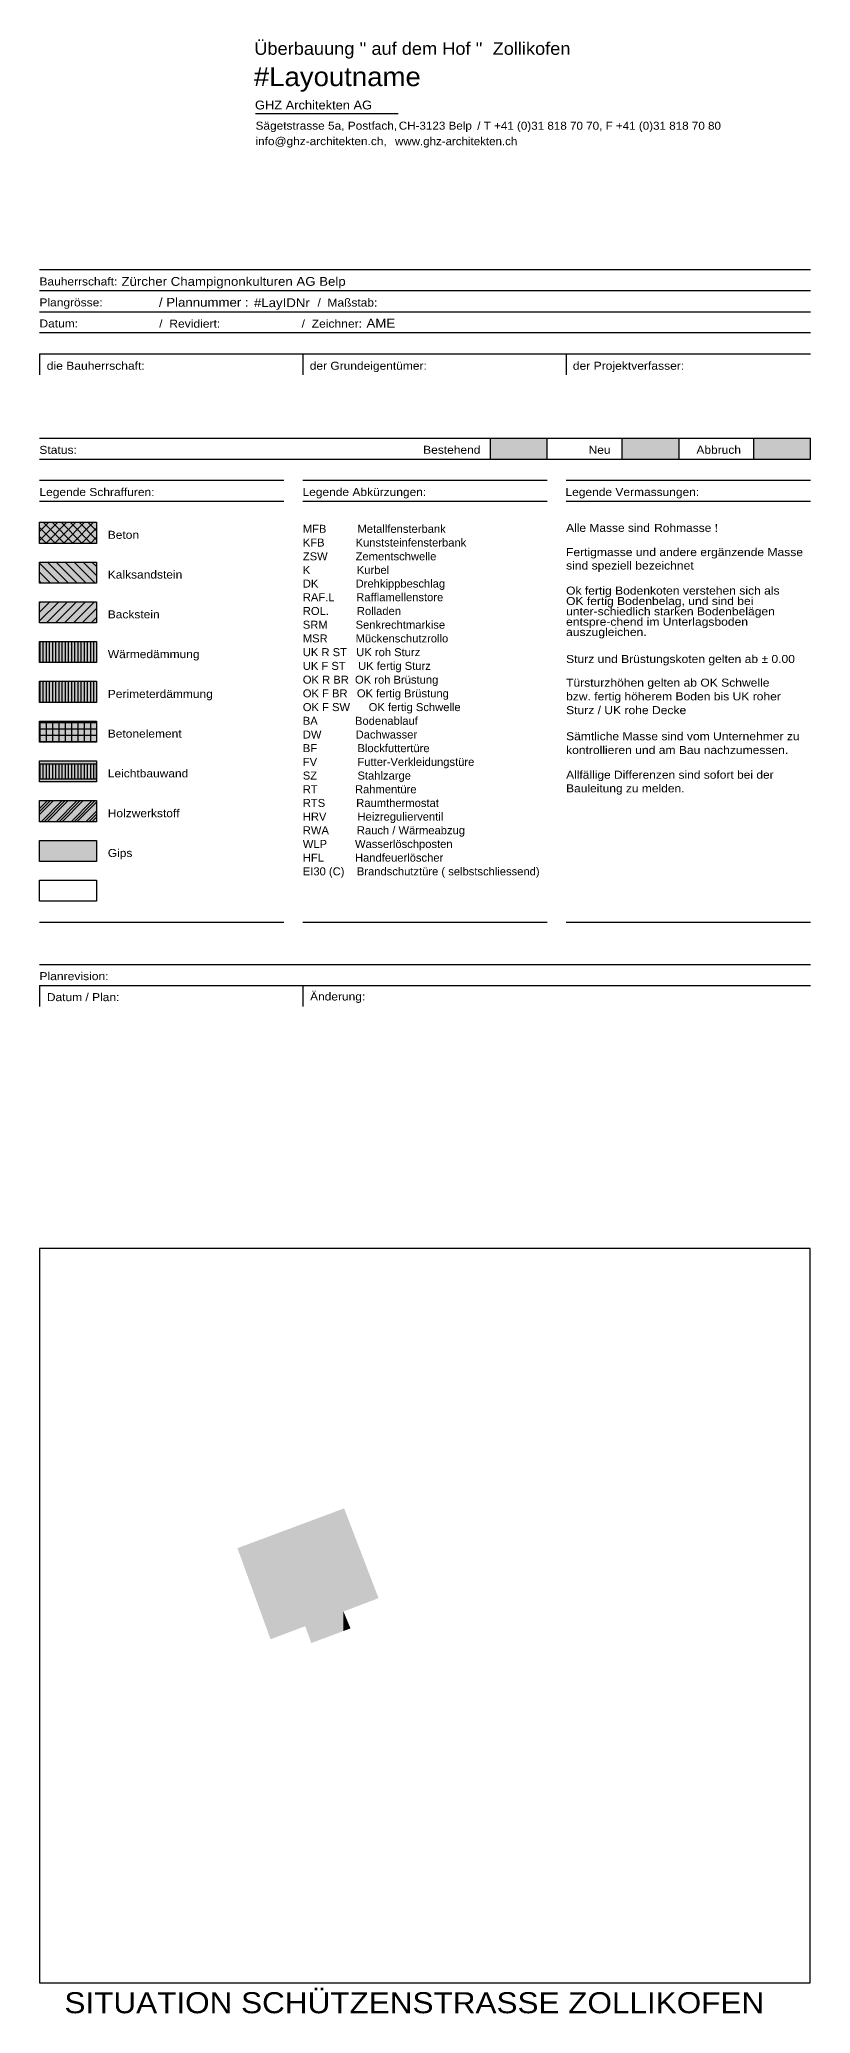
# Model space of a CAD drawing. Extents: x -13068 to 19137, y -13507 to 12485.
# Drawn here: x 18953.6 to 19136.6, y -13506.6 to -13037.8 of the extents above; entities that cross this region are included whole.
import ezdxf

# ---------------------------------------------------------------- set-up
doc = ezdxf.new("R2010")
doc.units = 0
doc.header["$LTSCALE"] = 50
for name, color, linetype, lineweight, true_color in [('A04_1.OGHaus 7$0$800 Plankopf', 9, 'Continuous', 25, 0x808080), ('A04_1.OGHaus 7$0$801 Plankopf - Umbau', 9, 'Continuous', 25, 0x808080), ('A04_1.OGHaus 7$0$802 Plankopf - Unterschriften', 9, 'Continuous', 25, 0x808080), ('A04_1.OGHaus 7$0$805 Plankopf - Legenden', 9, 'Continuous', 25, 0x808080), ('A04_1.OGHaus 7$0$806 Plankopf - Revision', 9, 'Continuous', 25, 0x808080), ('A_OG01_Haus 7$0$MRI XREF', 9, 'Continuous', 25, 0x808080), ('MRI XREF', 9, 'Continuous', 25, 0x808080)]:
    doc.layers.add(name, color=color, linetype=linetype, lineweight=lineweight, true_color=true_color)
doc.styles.get("Standard").update_dxf_attribs({"font": 'ARIALN.TTF'})

# ---------------------------------------------------------------- blocks, each defined once
blk = doc.blocks.new('Blockreferenz-A0MMLJN3LK', base_point=(-11667.34, -13506.57))
at = {"layer": 'A04_1.OGHaus 7$0$800 Plankopf', "color": 0, "linetype": 'ByBlock', "lineweight": -2}
for p, q in [((19038.73, -13055.46), (19004.84, -13055.46)), ((18953.61, -13092.48), (19136.61, -13092.48)), ((19136.61, -13097.48), (18953.61, -13097.48)), ((18953.61, -13102.48), (19136.61, -13102.48)), ((19136.61, -13107.48), (18953.61, -13107.48))]:
    blk.add_line(p, q, dxfattribs=at)
at = {"layer": 'A04_1.OGHaus 7$0$801 Plankopf - Umbau', "color": 0, "linetype": 'ByBlock', "lineweight": -2}
for p, q in [((18953.61, -13132.48), (19136.61, -13132.48)), ((19060.66, -13137.48), (19060.66, -13132.48)), ((19074.11, -13137.48), (19074.11, -13132.48)), ((19091.91, -13137.48), (19091.91, -13132.48)), ((19105.4, -13137.48), (19105.4, -13132.48)), ((19123.14, -13137.48), (19123.14, -13132.48)), ((19136.61, -13137.48), (19136.61, -13132.48)), ((18953.61, -13137.48), (19136.61, -13137.48))]:
    blk.add_line(p, q, dxfattribs=at)
for points in [[(19060.66, -13137.48), (19060.66, -13132.48), (19074.11, -13137.48)], [(19074.11, -13137.48), (19060.66, -13132.48), (19074.11, -13132.48)], [(19091.91, -13137.48), (19091.91, -13132.48), (19105.4, -13137.48)], [(19105.4, -13137.48), (19091.91, -13132.48), (19105.4, -13132.48)], [(19123.14, -13137.48), (19123.14, -13132.48), (19136.61, -13137.48)], [(19136.61, -13137.48), (19123.14, -13132.48), (19136.61, -13132.48)]]:
    blk.add_solid(points, dxfattribs=at)
at = {"layer": 'A04_1.OGHaus 7$0$802 Plankopf - Unterschriften', "color": 0, "linetype": 'ByBlock', "lineweight": -2}
for p, q in [((18953.61, -13112.48), (19136.61, -13112.48)), ((18953.61, -13112.48), (19136.61, -13112.48)), ((18953.61, -13112.48), (18953.61, -13117.48)), ((19016.11, -13112.48), (19016.11, -13117.48)), ((19078.61, -13112.48), (19078.61, -13117.48))]:
    blk.add_line(p, q, dxfattribs=at)
at = {"layer": 'A04_1.OGHaus 7$0$805 Plankopf - Legenden', "color": 0, "linetype": 'ByBlock', "lineweight": -2}
for p, q in [((18953.61, -13142.48), (19011.61, -13142.48)), ((19016.11, -13142.48), (19074.11, -13142.48)), ((19078.61, -13142.48), (19136.61, -13142.48)), ((18953.61, -13147.48), (19011.61, -13147.48)), ((19016.11, -13147.48), (19074.11, -13147.48)), ((19078.61, -13147.48), (19136.61, -13147.48)), ((18953.61, -13152.48), (18967.15, -13152.48)), ((18953.61, -13157.48), (18953.61, -13152.48)), ((18953.61, -13152.58), (18953.72, -13152.48)), ((18953.61, -13154.7), (18955.84, -13152.48)), ((18953.61, -13156.82), (18957.96, -13152.48)), ((18957.39, -13157.48), (18953.61, -13153.7)), ((18959.51, -13157.48), (18954.51, -13152.48)), ((18955.08, -13157.48), (18960.08, -13152.48)), ((18961.63, -13157.48), (18956.63, -13152.48)), ((18957.2, -13157.48), (18962.2, -13152.48)), ((18963.75, -13157.48), (18958.75, -13152.48)), ((18959.32, -13157.48), (18964.32, -13152.48)), ((18965.87, -13157.48), (18960.87, -13152.48)), ((18961.44, -13157.48), (18966.44, -13152.48)), ((18967.15, -13156.63), (18962.99, -13152.48)), ((18963.57, -13157.48), (18967.15, -13153.89)), ((18967.15, -13154.51), (18965.12, -13152.48)), ((18967.15, -13152.48), (18967.15, -13157.48)), ((18955.27, -13157.48), (18953.61, -13155.82)), ((18967.15, -13157.48), (18953.61, -13157.48)), ((18965.69, -13157.48), (18967.15, -13156.01)), ((18953.61, -13161.92), (18967.15, -13161.92)), ((18953.61, -13166.92), (18953.61, -13161.92)), ((18958.35, -13166.92), (18953.61, -13162.18)), ((18956.23, -13166.92), (18953.61, -13164.31)), ((18960.47, -13166.92), (18955.47, -13161.92)), ((18962.59, -13166.92), (18957.59, -13161.92)), ((18964.71, -13166.92), (18959.71, -13161.92)), ((18966.83, -13166.92), (18961.83, -13161.92)), ((18967.15, -13165.12), (18963.95, -13161.92)), ((18967.15, -13163), (18966.07, -13161.92)), ((18967.15, -13161.92), (18967.15, -13166.92)), ((18954.1, -13166.92), (18953.61, -13166.43)), ((18967.15, -13166.92), (18953.61, -13166.92)), ((18953.61, -13171.36), (18967.15, -13171.36)), ((18953.61, -13176.36), (18953.61, -13171.36)), ((18953.61, -13171.67), (18953.92, -13171.36)), ((18953.61, -13173.79), (18956.04, -13171.36)), ((18953.61, -13175.92), (18958.16, -13171.36)), ((18955.28, -13176.36), (18960.28, -13171.36)), ((18957.41, -13176.36), (18962.41, -13171.36)), ((18959.53, -13176.36), (18964.53, -13171.36)), ((18961.65, -13176.36), (18966.65, -13171.36)), ((18963.77, -13176.36), (18967.15, -13172.98)), ((18967.15, -13171.36), (18967.15, -13176.36)), ((18967.15, -13176.36), (18953.61, -13176.36)), ((18965.89, -13176.36), (18967.15, -13175.1)), ((18953.61, -13180.81), (18967.15, -13180.81)), ((18953.61, -13185.81), (18953.61, -13180.81)), ((18953.77, -13185.81), (18953.77, -13180.81)), ((18954.52, -13185.81), (18954.52, -13180.81)), ((18955.27, -13185.81), (18955.27, -13180.81)), ((18956.02, -13185.81), (18956.02, -13180.81)), ((18956.77, -13185.81), (18956.77, -13180.81)), ((18957.52, -13185.81), (18957.52, -13180.81)), ((18958.27, -13185.81), (18958.27, -13180.81)), ((18959.02, -13185.81), (18959.02, -13180.81)), ((18959.77, -13185.81), (18959.77, -13180.81)), ((18960.52, -13185.81), (18960.52, -13180.81)), ((18961.27, -13185.81), (18961.27, -13180.81)), ((18962.02, -13185.81), (18962.02, -13180.81)), ((18962.77, -13185.81), (18962.77, -13180.81)), ((18963.52, -13185.81), (18963.52, -13180.81)), ((18964.27, -13185.81), (18964.27, -13180.81)), ((18965.02, -13185.81), (18965.02, -13180.81)), ((18965.77, -13185.81), (18965.77, -13180.81)), ((18966.52, -13185.81), (18966.52, -13180.81)), ((18967.15, -13180.81), (18967.15, -13185.81)), ((18967.15, -13185.81), (18953.61, -13185.81)), ((18953.61, -13190.25), (18967.15, -13190.25)), ((18953.61, -13195.25), (18953.61, -13190.25)), ((18953.77, -13195.25), (18953.77, -13190.25)), ((18954.52, -13195.25), (18954.52, -13190.25)), ((18955.27, -13195.25), (18955.27, -13190.25)), ((18956.02, -13195.25), (18956.02, -13190.25)), ((18956.77, -13195.25), (18956.77, -13190.25)), ((18957.52, -13195.25), (18957.52, -13190.25)), ((18958.27, -13195.25), (18958.27, -13190.25)), ((18959.02, -13195.25), (18959.02, -13190.25)), ((18959.77, -13195.25), (18959.77, -13190.25)), ((18960.52, -13195.25), (18960.52, -13190.25)), ((18961.27, -13195.25), (18961.27, -13190.25)), ((18962.02, -13195.25), (18962.02, -13190.25)), ((18962.77, -13195.25), (18962.77, -13190.25)), ((18963.52, -13195.25), (18963.52, -13190.25)), ((18964.27, -13195.25), (18964.27, -13190.25)), ((18965.02, -13195.25), (18965.02, -13190.25)), ((18965.77, -13195.25), (18965.77, -13190.25)), ((18966.52, -13195.25), (18966.52, -13190.25)), ((18967.15, -13190.25), (18967.15, -13195.25)), ((18967.15, -13195.25), (18953.61, -13195.25)), ((18953.61, -13199.7), (18967.15, -13199.7)), ((18953.61, -13204.7), (18953.61, -13199.7)), ((18953.61, -13200.05), (18967.15, -13200.05)), ((18953.61, -13201.55), (18967.15, -13201.55)), ((18953.77, -13204.7), (18953.77, -13199.7)), ((18955.27, -13204.7), (18955.27, -13199.7)), ((18956.77, -13204.7), (18956.77, -13199.7)), ((18958.27, -13204.7), (18958.27, -13199.7)), ((18959.77, -13204.7), (18959.77, -13199.7)), ((18961.27, -13204.7), (18961.27, -13199.7)), ((18962.77, -13204.7), (18962.77, -13199.7)), ((18964.27, -13204.7), (18964.27, -13199.7)), ((18965.77, -13204.7), (18965.77, -13199.7)), ((18967.15, -13199.7), (18967.15, -13204.7)), ((18953.61, -13203.05), (18967.15, -13203.05)), ((18953.61, -13204.55), (18967.15, -13204.55)), ((18967.15, -13204.7), (18953.61, -13204.7)), ((18953.61, -13209.14), (18967.15, -13209.14)), ((18953.61, -13214.14), (18953.61, -13209.14)), ((18953.61, -13209.14), (18967.15, -13209.14)), ((18953.61, -13209.9), (18953.61, -13209.14)), ((18967.15, -13209.9), (18953.61, -13209.9)), ((18953.61, -13209.9), (18953.61, -13213.39)), ((18967.15, -13209.9), (18953.61, -13209.9)), ((18953.77, -13213.39), (18953.77, -13209.9)), ((18954.52, -13213.39), (18954.52, -13209.9)), ((18955.27, -13213.39), (18955.27, -13209.9)), ((18956.02, -13213.39), (18956.02, -13209.9)), ((18956.77, -13213.39), (18956.77, -13209.9)), ((18957.52, -13213.39), (18957.52, -13209.9)), ((18958.27, -13213.39), (18958.27, -13209.9)), ((18959.02, -13213.39), (18959.02, -13209.9)), ((18959.77, -13213.39), (18959.77, -13209.9)), ((18960.52, -13213.39), (18960.52, -13209.9)), ((18961.27, -13213.39), (18961.27, -13209.9)), ((18962.02, -13213.39), (18962.02, -13209.9)), ((18962.77, -13213.39), (18962.77, -13209.9)), ((18963.52, -13213.39), (18963.52, -13209.9)), ((18964.27, -13213.39), (18964.27, -13209.9)), ((18965.02, -13213.39), (18965.02, -13209.9)), ((18965.77, -13213.39), (18965.77, -13209.9)), ((18966.52, -13213.39), (18966.52, -13209.9)), ((18967.15, -13209.14), (18967.15, -13214.14)), ((18967.15, -13209.14), (18967.15, -13209.9)), ((18967.15, -13213.39), (18967.15, -13209.9)), ((18953.61, -13213.39), (18967.15, -13213.39)), ((18953.61, -13213.39), (18967.15, -13213.39)), ((18953.61, -13214.14), (18953.61, -13213.39)), ((18967.15, -13214.14), (18953.61, -13214.14)), ((18967.15, -13214.14), (18953.61, -13214.14)), ((18967.15, -13213.39), (18967.15, -13214.14)), ((18953.61, -13218.59), (18967.15, -13218.59)), ((18953.61, -13223.59), (18953.61, -13218.59)), ((18953.61, -13221.88), (18956.9, -13218.59)), ((18953.61, -13221.17), (18956.2, -13218.59)), ((18953.61, -13220.46), (18955.49, -13218.59)), ((18954.02, -13223.59), (18959.02, -13218.59)), ((18954.73, -13223.59), (18959.73, -13218.59)), ((18955.44, -13223.59), (18960.44, -13218.59)), ((18957.56, -13223.59), (18962.56, -13218.59)), ((18958.27, -13223.59), (18963.27, -13218.59)), ((18958.97, -13223.59), (18963.97, -13218.59)), ((18961.09, -13223.59), (18966.09, -13218.59)), ((18961.8, -13223.59), (18966.8, -13218.59)), ((18962.51, -13223.59), (18967.15, -13218.94)), ((18967.15, -13218.59), (18967.15, -13223.59)), ((18967.15, -13223.59), (18953.61, -13223.59)), ((18964.63, -13223.59), (18967.15, -13221.07)), ((18965.34, -13223.59), (18967.15, -13221.77)), ((18966.04, -13223.59), (18967.15, -13222.48)), ((18953.61, -13228.03), (18967.15, -13228.03)), ((18953.61, -13233.03), (18953.61, -13228.03)), ((18967.15, -13228.03), (18967.15, -13233.03)), ((18967.15, -13233.03), (18953.61, -13233.03)), ((18953.61, -13237.48), (18967.15, -13237.48)), ((18953.61, -13242.48), (18953.61, -13237.48)), ((18967.15, -13237.48), (18967.15, -13242.48)), ((18967.15, -13242.48), (18953.61, -13242.48)), ((18953.61, -13247.48), (19011.61, -13247.48)), ((19016.11, -13247.48), (19074.11, -13247.48)), ((19078.61, -13247.48), (19136.61, -13247.48))]:
    blk.add_line(p, q, dxfattribs=at)
for points in [[(18953.61, -13157.48), (18953.61, -13152.48), (18967.15, -13157.48)], [(18967.15, -13157.48), (18953.61, -13152.48), (18967.15, -13152.48)], [(18953.61, -13166.92), (18953.61, -13161.92), (18967.15, -13166.92)], [(18967.15, -13166.92), (18953.61, -13161.92), (18967.15, -13161.92)], [(18953.61, -13176.36), (18953.61, -13171.36), (18967.15, -13176.36)], [(18967.15, -13176.36), (18953.61, -13171.36), (18967.15, -13171.36)], [(18953.61, -13185.81), (18953.61, -13180.81), (18967.15, -13185.81)], [(18967.15, -13185.81), (18953.61, -13180.81), (18967.15, -13180.81)], [(18953.61, -13195.25), (18953.61, -13190.25), (18967.15, -13195.25)], [(18967.15, -13195.25), (18953.61, -13190.25), (18967.15, -13190.25)], [(18953.61, -13204.7), (18953.61, -13199.7), (18967.15, -13204.7)], [(18967.15, -13204.7), (18953.61, -13199.7), (18967.15, -13199.7)], [(18953.61, -13209.9), (18953.61, -13209.14), (18967.15, -13209.9)], [(18967.15, -13209.9), (18953.61, -13209.14), (18967.15, -13209.14)], [(18953.61, -13213.39), (18953.61, -13209.9), (18967.15, -13213.39)], [(18967.15, -13213.39), (18953.61, -13209.9), (18967.15, -13209.9)], [(18953.61, -13214.14), (18953.61, -13213.39), (18967.15, -13214.14)], [(18967.15, -13214.14), (18953.61, -13213.39), (18967.15, -13213.39)], [(18953.61, -13223.59), (18953.61, -13218.59), (18967.15, -13223.59)], [(18967.15, -13223.59), (18953.61, -13218.59), (18967.15, -13218.59)], [(18953.61, -13233.03), (18953.61, -13228.03), (18967.15, -13233.03)], [(18967.15, -13233.03), (18953.61, -13228.03), (18967.15, -13228.03)]]:
    blk.add_solid(points, dxfattribs=at)
at = {"layer": 'A04_1.OGHaus 7$0$806 Plankopf - Revision', "color": 0, "linetype": 'ByBlock', "lineweight": -2}
for p, q in [((18953.61, -13257.48), (19136.61, -13257.48)), ((18953.61, -13262.48), (19136.61, -13262.48)), ((18953.61, -13262.48), (18953.61, -13267.48)), ((19016.11, -13262.48), (19016.11, -13267.48))]:
    blk.add_line(p, q, dxfattribs=at)
at = {"layer": 'A_OG01_Haus 7$0$MRI XREF', "color": 0, "linetype": 'ByBlock', "lineweight": -2}
for p, q in [((18953.61, -13324.91), (18953.61, -13499.36)), ((19136.53, -13324.91), (18953.61, -13324.91)), ((19136.53, -13499.36), (19136.53, -13324.91)), ((18953.61, -13499.36), (19136.53, -13499.36))]:
    blk.add_line(p, q, dxfattribs=at)
for points in [[(19025.76, -13415.8), (19018.13, -13389.58), (19025.76, -13386.73)], [(19025.91, -13411.11), (19025.76, -13386.73), (19025.91, -13386.67)], [(19025.76, -13411.17), (19025.76, -13386.73), (19025.91, -13411.11)], [(19025.91, -13411.11), (19025.91, -13386.67), (19027.43, -13410.53)], [(19027.43, -13410.53), (19025.91, -13386.67), (19027.43, -13390.62)], [(19008.45, -13417.75), (19000.59, -13396.12), (19008.45, -13393.19)], [(19016.69, -13414.65), (19008.45, -13393.19), (19016.69, -13390.11)], [(19008.45, -13417.75), (19008.45, -13393.19), (19016.69, -13414.65)], [(19018.13, -13418.65), (19016.69, -13390.11), (19018.13, -13389.58)], [(19016.69, -13414.65), (19016.69, -13390.11), (19018.13, -13418.65)], [(19018.13, -13418.65), (19018.13, -13389.58), (19025.76, -13415.8)], [(19027.43, -13410.53), (19027.43, -13390.62), (19034.08, -13407.99)], [(19025.76, -13415.8), (19025.76, -13411.17), (19025.91, -13415.74)], [(19025.91, -13415.74), (19025.76, -13411.17), (19025.91, -13411.53)], [(19025.91, -13415.74), (19025.91, -13411.53), (19027.43, -13415.17)]]:
    blk.add_solid(points, dxfattribs=at)
at = {"layer": 'A04_1.OGHaus 7$0$800 Plankopf', "color": 0, "lineweight": -2, "attachment_point": 1}
for s, insert, char_height in [("{\\W1.03;\\fArial;Überbauung '' auf dem Hof ''  Zollikofen}", (19004.6, -13038.46), 3), ('{\\W1.04;\\fArial;#Layoutname}', (19004.5, -13044.39), 4.5), ('{\\W1.04;\\fArial;GHZ Architekten AG}', (19004.75, -13052.33), 2.1), ('{\\W1.06;\\fArial;Sägetstrasse 5a, Postfach,}', (19004.89, -13057.33), 1.9), ('{\\W1.06;\\fArial;info@ghz-architekten.ch,}', (19004.86, -13061.01), 1.9), ('{\\W1.03;\\fArial;www.ghz-architekten.ch}', (19038, -13061.02), 1.9), ('{\\W1.04;\\fArial;CH-3123 Belp}', (19038.89, -13057.33), 1.9), ('{\\W1.04;\\fArial;/ T +41 (0)31 818 70 70, F +41 (0)31 818 70 80}', (19057.51, -13057.35), 1.9001), ('{\\W1.07;\\fArial;Zürcher Champignonkulturen AG Belp}', (18973.07, -13094.22), 2.1), ('{\\W1.07;\\fArial;Bauherrschaft:}', (18953.6, -13094.34), 1.9), ('{\\W1.07;\\fArial;Plangrösse:}', (18953.6, -13099.31), 1.9), ('{\\W1.07;\\fArial;/ Plannummer :}', (18981.96, -13099.18), 2.1), ('{\\W1.07;\\fArial;#LayIDNr}', (19004.51, -13099.28), 2.1), ('{\\W1.07;\\fArial;/  Maßstab:}', (19019.6, -13099.34), 1.9), ('{\\W1.07;\\fArial;Datum:}', (18953.6, -13104.31), 1.9), ('{\\W1.08;\\fArial;/  Revidiert:}', (18982.02, -13104.35), 1.9), ('{\\W1.08;\\fArial;/  Zeichner:}', (19015.83, -13104.35), 1.9), ('{\\W1.07;\\fArial;AME}', (19031.23, -13104.15), 2.1), ('{\\W1.07;\\fArial;SITUATION SCHÜTZENSTRASSE ZOLLIKOFEN}', (18959.53, -13501.57), 5)]:
    blk.add_mtext(s, dxfattribs=dict(at, insert=insert, char_height=char_height))
at = {"layer": 'A04_1.OGHaus 7$0$801 Plankopf - Umbau', "color": 0, "lineweight": -2, "char_height": 1.9, "attachment_point": 1}
for s, insert in [('{\\W1.08;\\fArial;Status:}', (18953.57, -13134.33)), ('{\\W1.07;\\fArial;Bestehend}', (19044.68, -13134.31)), ('{\\W1.07;\\fArial;Neu}', (19083.94, -13134.31)), ('{\\W1.07;\\fArial;Abbruch}', (19109.53, -13134.32))]:
    blk.add_mtext(s, dxfattribs=dict(at, insert=insert))
at = {"layer": 'A04_1.OGHaus 7$0$802 Plankopf - Unterschriften', "color": 0, "lineweight": -2, "char_height": 1.9, "attachment_point": 1}
for s, insert in [('{\\W1.08;\\fArial;die Bauherrschaft:}', (18955.33, -13114.35)), ('{\\W1.07;\\fArial;der Grundeigentümer:}', (19017.76, -13114.35)), ('{\\W1.08;\\fArial;der Projektverfasser:}', (19080.2, -13114.35))]:
    blk.add_mtext(s, dxfattribs=dict(at, insert=insert))
at = {"layer": 'A04_1.OGHaus 7$0$805 Plankopf - Legenden', "color": 0, "lineweight": -2, "attachment_point": 1}
for s, insert, char_height in [('{\\W1.07;\\fArial;Legende Schraffuren:}', (18953.6, -13144.34), 1.9), ('{\\W1.07;\\fArial;Legende Abkürzungen:}', (19016.04, -13144.33), 1.9), ('{\\W1.07;\\fArial;Legende Vermassungen:}', (19078.46, -13144.33), 1.9), ('{\\W1.07;\\fArial;Beton}', (18969.82, -13154.5), 1.9), ('{\\fArial;MFB          Metallfensterbank}', (19016.11, -13153.08), 1.9), ('{\\W1.07;\\fArial;Alle Masse sind }', (19078.61, -13152.85), 1.9), ('{\\W1.07;\\fArial;Rohmasse !}', (19099.5, -13152.85), 1.9), ('{\\fArial;ZSW         Zementschwelle}', (19016.11, -13159.61), 1.9), ('{\\fArial;KFB          Kunststeinfensterbank}', (19016.11, -13156.34), 1.9), ('{\\W1.08;\\fArial;Fertigmasse und andere ergänzende Masse}', (19078.59, -13158.61), 1.9001), ('{\\W1.07;\\fArial;Kalksandstein}', (18969.82, -13163.94), 1.9), ('{\\fArial;K               Kurbel}', (19016.11, -13162.85), 1.9), ('{\\W1.08;\\fArial;sind speziell bezeichnet}', (19078.61, -13161.8), 1.9001), ('{\\fArial;DK            Drehkippbeschlag}', (19016.11, -13166.08), 1.9), ('{\\fArial;RAF.L       Rafflamellenstore}', (19016.11, -13169.32), 1.9), ('{\\W1.08;\\fArial;Ok fertig Bodenkoten verstehen sich als}', (19078.6, -13167.75), 1.9001), ('{\\W1.07;\\fArial;Backstein}', (18969.82, -13173.39), 1.9), ('{\\fArial;ROL.         Rolladen}', (19016.11, -13172.59), 1.9), ('{\\W1.08;\\fArial;OK fertig Bodenbelag, und sind bei}', (19078.6, -13170.22), 1.9001), ('{\\W1.08;\\fArial;unter-schiedlich starken Bodenbelägen}', (19078.6, -13172.68), 1.9001), ('{\\fArial;SRM         Senkrechtmarkise}', (19016.11, -13175.85), 1.9), ('{\\W1.08;\\fArial;auszugleichen.}', (19078.6, -13177.58), 1.9001), ('{\\W1.08;\\fArial;entspre-chend im Unterlagsboden}', (19078.6, -13175.14), 1.9001), ('{\\W1.07;\\fArial;Wärmedämmung}', (18969.83, -13182.84), 1.9), ('{\\fArial;UK R ST   UK roh Sturz}', (19016.11, -13182.37), 1.9), ('{\\fArial;MSR         Mückenschutzrollo}', (19016.11, -13179.11), 1.9), ('{\\fArial;UK F ST    UK fertig Sturz}', (19016.11, -13185.63), 1.9), ('{\\W1.08;\\fArial;Sturz und Brüstungskoten gelten ab ± 0.00}', (19078.6, -13183.99), 1.9001), ('{\\W1.07;\\fArial;Perimeterdämmung}', (18969.82, -13192.28), 1.9), ('{\\fArial;OK R BR  OK roh Brüstung}', (19016.11, -13188.9), 1.9), ('{\\fArial;OK F BR   OK fertig Brüstung}', (19016.11, -13192.16), 1.9), ('{\\W1.08;\\fArial;Türsturzhöhen gelten ab OK Schwelle}', (19078.6, -13189.61), 1.9001), ('{\\fArial;OK F SW      OK fertig Schwelle}', (19016.11, -13195.42), 1.9), ('{\\W1.08;\\fArial;Sturz / UK rohe Decke}', (19078.6, -13196.14), 1.9001), ('{\\W1.08;\\fArial;bzw. fertig höherem Boden bis UK roher}', (19078.6, -13192.87), 1.9001), ('{\\W1.07;\\fArial;Betonelement}', (18969.82, -13201.72), 1.9), ('{\\fArial;BA            Bodenablauf}', (19016.11, -13198.68), 1.9), ('{\\fArial;DW           Dachwasser}', (19016.11, -13201.93), 1.9001), ('{\\fArial;BF             Blockfuttertüre}', (19016.11, -13205.17), 1.9), ('{\\W1.08;\\fArial;Sämtliche Masse sind vom Unternehmer zu}', (19078.6, -13202.34), 1.9001), ('{\\W1.08;\\fArial;kontrollieren und am Bau nachzumessen.}', (19078.6, -13205.61), 1.9001), ('{\\W1.07;\\fArial;Leichtbauwand}', (18969.82, -13211.16), 1.9), ('{\\fArial;FV             Futter-Verkleidungstüre}', (19016.11, -13208.42), 1.9), ('{\\W1.07;\\fArial;Allfällige Differenzen sind sofort bei der}', (19078.61, -13211.48), 1.9001), ('{\\fArial;SZ             Stahlzarge}', (19016.11, -13211.68), 1.9), ('{\\fArial;RT            Rahmentüre}', (19016.11, -13214.93), 1.9), ('{\\W1.07;\\fArial;Bauleitung zu melden.}', (19078.6, -13214.71), 1.9001), ('{\\W1.07;\\fArial;Holzwerkstoff}', (18969.82, -13220.62), 1.9), ('{\\fArial;RTS          Raumthermostat}', (19016.11, -13218.18), 1.9), ('{\\fArial;HRV          Heizregulierventil}', (19016.11, -13221.42), 1.9), ('{\\fArial;RWA         Rauch / Wärmeabzug}', (19016.11, -13224.67), 1.9), ('{\\W1.07;\\fArial;Gips}', (18969.82, -13230.07), 1.9), ('{\\fArial;WLP         Wasserlöschposten}', (19016.11, -13227.92), 1.9), ('{\\fArial;HFL          Handfeuerlöscher}', (19016.11, -13231.17), 1.9), ('{\\fArial;EI30 (C)    Brandschutztüre ( selbstschliessend)}', (19016.11, -13234.43), 1.9)]:
    blk.add_mtext(s, dxfattribs=dict(at, insert=insert, char_height=char_height))
at = {"layer": 'A04_1.OGHaus 7$0$806 Plankopf - Revision', "color": 0, "lineweight": -2, "char_height": 1.9, "attachment_point": 1}
for s, insert in [('{\\W1.08;\\fArial;Planrevision:}', (18953.6, -13259.32)), ('{\\W1.07;\\fArial;Datum / Plan:}', (18955.36, -13264.3)), ('{\\W1.07;\\fArial;Änderung:}', (19017.83, -13264.15))]:
    blk.add_mtext(s, dxfattribs=dict(at, insert=insert))

msp = doc.modelspace()

# ---------------------------------------------------------------- block references
at = {"layer": 'MRI XREF'}
msp.add_blockref('Blockreferenz-A0MMLJN3LK', (-11667.34, -13506.57), dxfattribs=at)

doc.saveas('drawing.dxf')
